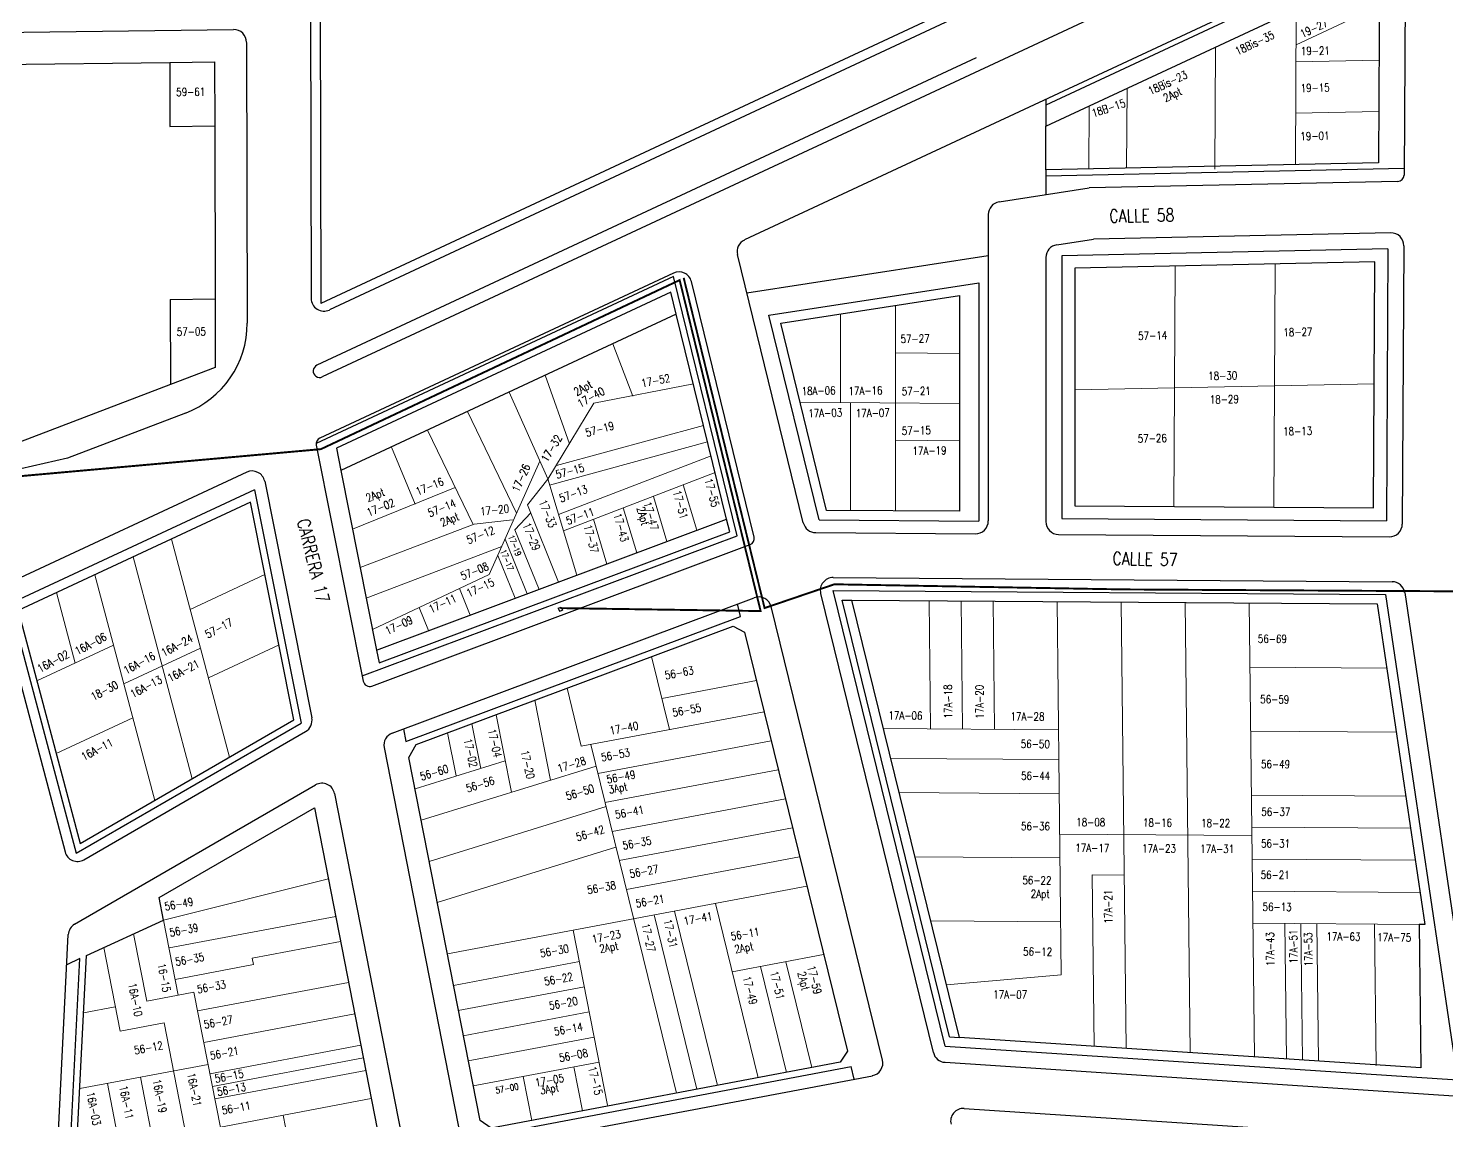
# Model space of a CAD drawing. Header units: millimetres. Extents: x 1022434 to 1024646, y 1272610 to 1274311.
# Drawn here: x 1023321.5 to 1023543.1, y 1273333.9 to 1273504.5 of the extents above; entities that cross this region are included whole.
import ezdxf

# ---------------------------------------------------------------- set-up
doc = ezdxf.new("R2010")
doc.units = ezdxf.units.MM
doc.header["$MEASUREMENT"] = 0
for name, color, linetype, lineweight in [('CAB_AER_500', 3, 'Continuous', 25), ('NOMENCLATURA', 23, 'Continuous', 0), ('Planimetria_Varios', 251, 'Continuous', 0)]:
    doc.layers.add(name, color=color, linetype=linetype, lineweight=lineweight)
doc.layers.add('NOMEN', color=251, linetype='Continuous')
doc.layers.add('PLANIMETRIA', color=8, linetype='Continuous')
doc.styles.add('CALLE', font='simplex.shx', dxfattribs={"width": 0.8, "height": 2})
doc.styles.add('NOMEN', font='simplex.shx', dxfattribs={"width": 0.8, "height": 1.25})

# ---------------------------------------------------------------- blocks, each defined once
blk = doc.blocks.new('CAJA')
for p, q in [((-0.24, 0.25), (-0.24, -0.25)), ((-0.24, 0.25), (0.26, 0.25)), ((0.26, 0.25), (0.26, -0.25)), ((-0.24, -0.25), (0.26, -0.25))]:
    blk.add_line(p, q)

msp = doc.modelspace()

# ---------------------------------------------------------------- linework, layer by layer
at = {"layer": 'CAB_AER_500', "const_width": 0.3}
for points in [[(1023404.63, 1273413.93), (1023435.93, 1273413.47), (1023423.28, 1273465.17), (1023367.24, 1273438.76), (1023300.11, 1273432.73), (1023254.09, 1273432.35), (1023243.21, 1273431.86), (1023195.49, 1273431.04), (1023148.78, 1273430.81)], [(1023492.54, 1273416.85), (1023447.45, 1273417.65), (1023436.55, 1273413.94), (1023423.91, 1273465.53)], [(1023659.85, 1273414.64), (1023598.78, 1273416.25), (1023546.42, 1273416.54), (1023492.54, 1273416.85)]]:
    msp.add_lwpolyline(points, dxfattribs=at)
at = {"layer": 'PLANIMETRIA', "linetype": 'Continuous'}
for p, q in [((1023523.05, 1273522.63), (1023367.46, 1273450.05)), ((1023531.12, 1273516.14), (1023480.49, 1273492.52)), ((1023528.07, 1273515.6), (1023433.41, 1273471.44)), ((1023536.61, 1273510.13), (1023536.45, 1273481.57)), ((1023365.61, 1273507.55), (1023365.72, 1273462.31)), ((1023367.11, 1273508.06), (1023367.23, 1273461.53)), ((1023462.88, 1273506.15), (1023367.23, 1273461.53)), ((1023465.56, 1273505.75), (1023368.57, 1273460.5)), ((1023311.33, 1273503.76), (1023353.6, 1273504.31)), ((1023355.62, 1273502.31), (1023355.73, 1273458.45)), ((1023314.38, 1273498.8), (1023343.63, 1273499.18)), ((1023343.63, 1273499.18), (1023350.63, 1273499.27)), ((1023343.63, 1273499.18), (1023343.66, 1273489.18)), ((1023350.63, 1273499.27), (1023350.66, 1273489.27)), ((1023469.61, 1273499.91), (1023366.62, 1273451.86)), ((1023480.49, 1273493.4), (1023480.49, 1273489.21)), ((1023343.66, 1273489.18), (1023350.66, 1273489.27)), ((1023350.66, 1273489.27), (1023350.72, 1273462.22)), ((1023536.46, 1273482.6), (1023480.49, 1273481.42)), ((1023480.49, 1273482.42), (1023480.49, 1273478.52)), ((1023535.47, 1273480.58), (1023487.24, 1273479.56)), ((1023473.18, 1273477.39), (1023487.24, 1273479.56)), ((1023471.49, 1273475.41), (1023471.49, 1273427.54)), ((1023482.18, 1273470.68), (1023487.94, 1273471.57)), ((1023534.35, 1273472.55), (1023487.94, 1273471.57)), ((1023533.89, 1273470.04), (1023482.99, 1273468.97)), ((1023533.89, 1273470.04), (1023533.67, 1273427.57)), ((1023536.4, 1273470.54), (1023536.16, 1273427.06)), ((1023442.6, 1273427.24), (1023432.31, 1273469.15)), ((1023433.77, 1273463.19), (1023471.49, 1273469.03)), ((1023480.49, 1273468.71), (1023480.49, 1273427.44)), ((1023482.99, 1273468.97), (1023482.99, 1273427.94)), ((1023422.34, 1273465.72), (1023366.5, 1273439.67)), ((1023422.32, 1273466.26), (1023367.07, 1273440.49)), ((1023432.28, 1273425.24), (1023422.34, 1273465.72)), ((1023434.91, 1273425.03), (1023425.11, 1273464.93)), ((1023421.9, 1273463.31), (1023369.66, 1273438.94)), ((1023422.75, 1273459.85), (1023421.9, 1273463.31)), ((1023437.21, 1273459.68), (1023469.99, 1273464.75)), ((1023469.99, 1273464.75), (1023469.99, 1273427.53)), ((1023343.72, 1273462.13), (1023350.72, 1273462.22)), ((1023343.72, 1273462.13), (1023343.76, 1273448.86)), ((1023350.72, 1273462.22), (1023350.75, 1273451.53)), ((1023445.06, 1273427.71), (1023437.21, 1273459.68)), ((1023350.75, 1273451.53), (1023343.76, 1273448.86)), ((1023343.76, 1273448.86), (1023314.9, 1273437.86)), ((1023346.08, 1273444.4), (1023327.64, 1273437.37)), ((1023366.51, 1273439.39), (1023373.86, 1273402.5)), ((1023369.66, 1273438.94), (1023370.36, 1273435.41)), ((1023327.64, 1273437.37), (1023312.36, 1273433.89)), ((1023355.65, 1273435.16), (1023317.93, 1273417.57)), ((1023356.89, 1273432.43), (1023318.67, 1273414.6)), ((1023356.89, 1273432.43), (1023364.15, 1273395.97)), ((1023358.46, 1273433.74), (1023365.82, 1273396.77)), ((1023431.1, 1273425.86), (1023430.62, 1273427.82)), ((1023445.06, 1273427.71), (1023469.99, 1273427.53)), ((1023482.99, 1273427.94), (1023533.67, 1273427.57)), ((1023373.69, 1273403.33), (1023432.28, 1273425.24)), ((1023376.34, 1273405.39), (1023431.1, 1273425.86)), ((1023444.53, 1273425.72), (1023469.48, 1273425.54)), ((1023482.48, 1273425.44), (1023534.15, 1273425.07)), ((1023375.19, 1273401.76), (1023434.28, 1273423.85)), ((1023447.26, 1273418.7), (1023534.56, 1273418.06)), ((1023462.92, 1273344.5), (1023445.31, 1273416.22)), ((1023447.25, 1273416.7), (1023533.54, 1273416.07)), ((1023464.74, 1273345.48), (1023447.25, 1273416.7)), ((1023536.53, 1273416.36), (1023547.86, 1273339.95)), ((1023316.84, 1273415.24), (1023327.28, 1273375.84)), ((1023318.67, 1273414.6), (1023328.99, 1273375.64)), ((1023378.39, 1273394.41), (1023434.93, 1273415.55)), ((1023432.8, 1273412.62), (1023432.32, 1273414.58)), ((1023454.97, 1273343.33), (1023437.58, 1273414.16)), ((1023448.65, 1273415.19), (1023450.2, 1273415.18)), ((1023465.41, 1273346.94), (1023448.65, 1273415.19)), ((1023533.54, 1273416.07), (1023544.79, 1273340.23)), ((1023380.52, 1273393.07), (1023432.8, 1273412.62)), ((1023375.95, 1273407.38), (1023376.34, 1273405.39)), ((1023328.99, 1273375.64), (1023364.15, 1273395.97)), ((1023330.22, 1273374.62), (1023364.86, 1273394.65)), ((1023380.13, 1273395.06), (1023380.52, 1273393.07)), ((1023377.13, 1273392.15), (1023389.14, 1273330.77)), ((1023328.78, 1273364.55), (1023366.4, 1273386.3)), ((1023369.37, 1273384.95), (1023380.29, 1273329.13)), ((1023341.98, 1273368.71), (1023366.24, 1273382.73)), ((1023366.24, 1273382.73), (1023376.47, 1273330.43)), ((1023342.66, 1273365.2), (1023341.98, 1273368.71)), ((1023330.62, 1273359.65), (1023342.66, 1273365.2)), ((1023342.66, 1273365.2), (1023342.66, 1273365.2)), ((1023325.59, 1273319.26), (1023327.79, 1273362.92)), ((1023329.6, 1273359.18), (1023327.55, 1273358.23)), ((1023327.69, 1273321.22), (1023329.6, 1273359.18)), ((1023328.8, 1273323.4), (1023330.62, 1273359.65)), ((1023464.74, 1273345.48), (1023544.79, 1273340.23)), ((1023465.41, 1273346.94), (1023466.98, 1273346.84)), ((1023391.47, 1273329.19), (1023453.4, 1273340.89)), ((1023392.58, 1273331.44), (1023450.07, 1273342.3)), ((1023450.55, 1273340.35), (1023450.07, 1273342.3)), ((1023464.73, 1273342.98), (1023545.75, 1273337.66)), ((1023467.74, 1273335.77), (1023547.67, 1273330.52))]:
    msp.add_line(p, q, dxfattribs=at)
for points in [[(1023532.62, 1273513.53), (1023532.46, 1273483.51), (1023480.49, 1273482.42), (1023480.49, 1273489.21)], [(1023531.68, 1273429.58), (1023531.88, 1273468), (1023484.99, 1273467.01), (1023484.99, 1273429.92)], [(1023466.99, 1273429.05), (1023446.24, 1273429.2), (1023439.06, 1273458.45), (1023466.99, 1273462.77)], [(1023430.62, 1273427.82), (1023422.75, 1273459.85), (1023370.36, 1273435.41), (1023375.95, 1273407.38)], [(1023363.03, 1273396.47), (1023356.26, 1273430.48), (1023319.98, 1273413.56), (1023329.62, 1273377.16)], [(1023539.07, 1273342.11), (1023466.98, 1273346.84), (1023450.2, 1273415.18), (1023532.24, 1273414.58), (1023539.67, 1273364.52), (1023538.81, 1273364.53)], [(1023393.86, 1273332.7), (1023392.1, 1273333.89), (1023381, 1273390.6), (1023382.12, 1273392.6), (1023431.64, 1273411.12), (1023433.4, 1273410.19), (1023449.48, 1273344.73), (1023448.36, 1273342.99)]]:
    msp.add_lwpolyline(points, close=True, dxfattribs=at)
for centre, radius, start, end in [((1023353.62, 1273502.31), 2, 0.1455, 90.7336), ((1023535.45, 1273481.58), 1, 271.2066, 359.6958), ((1023473.49, 1273475.41), 2, 98.7941, 180), ((1023534.4, 1273470.55), 2, 359.6958, 91.2066), ((1023434.25, 1273469.62), 2, 115.0094, 193.7962), ((1023482.49, 1273468.71), 2, 98.7941, 180), ((1023423.17, 1273464.45), 2, 13.7962, 115.0094), ((1023367.72, 1273462.31), 2, 180.1455, 295.0094), ((1023340.73, 1273458.41), 15, 290.8678, 0.1455), ((1023367.04, 1273450.96), 1, 115.0094, 295.0094), ((1023367.49, 1273439.58), 1, 115.0094, 191.2641), ((1023356.5, 1273433.35), 2, 11.2641, 115.0094), ((1023444.54, 1273427.72), 2, 193.7962, 269.5846), ((1023469.49, 1273427.54), 2, 269.5846, 0), ((1023482.49, 1273427.44), 2, 180, 269.5846), ((1023433.93, 1273424.79), 1, 290.5029, 13.7962), ((1023534.16, 1273427.07), 2, 269.5846, 359.6958), ((1023447.25, 1273416.7), 2, 89.5846, 193.7962), ((1023534.55, 1273416.06), 2, 8.4394, 89.5846), ((1023435.63, 1273413.68), 2, 13.7962, 110.5029), ((1023374.84, 1273402.69), 1, 191.2641, 290.5029), ((1023363.86, 1273396.38), 2, 300.032, 11.2641), ((1023379.09, 1273392.54), 2, 110.5029, 191.0705), ((1023367.41, 1273384.57), 2, 11.0705, 120.032), ((1023329.22, 1273376.35), 2, 194.8404, 300.032), ((1023329.78, 1273362.82), 2, 120.032, 177.1167), ((1023453.02, 1273342.86), 2, 280.6966, 13.7962), ((1023464.86, 1273344.97), 2, 193.7962, 266.2459), ((1023467.61, 1273333.77), 2, 86.2459, 193.7962)]:
    msp.add_arc(centre, radius, start, end, dxfattribs=at)
at = {"layer": 'Planimetria_Varios', "linetype": 'Continuous'}
for p, q in [((1023519.59, 1273507.45), (1023519.46, 1273483.24)), ((1023532.59, 1273508), (1023519.56, 1273501.92)), ((1023506.97, 1273501.56), (1023506.87, 1273482.48)), ((1023532.55, 1273499.52), (1023519.55, 1273499.24)), ((1023493.17, 1273495.12), (1023493.1, 1273482.68)), ((1023487.23, 1273492.35), (1023487.18, 1273482.56)), ((1023532.51, 1273491.52), (1023519.5, 1273491.24)), ((1023500.68, 1273467.34), (1023500.48, 1273429.81)), ((1023516.28, 1273467.67), (1023516.08, 1273429.7)), ((1023456.99, 1273461.22), (1023456.99, 1273429.13)), ((1023448.4, 1273459.89), (1023448.4, 1273446.05)), ((1023456.99, 1273453.79), (1023466.99, 1273453.72)), ((1023531.78, 1273448.99), (1023484.99, 1273448.01)), ((1023442.09, 1273446.09), (1023466.99, 1273445.91)), ((1023449.99, 1273446.03), (1023449.99, 1273429.18)), ((1023456.99, 1273440.14), (1023466.99, 1273440.06)), ((1023343.92, 1273424.72), (1023352.95, 1273390.65)), ((1023337.93, 1273421.93), (1023347.11, 1273387.27)), ((1023331.95, 1273419.14), (1023341.28, 1273383.9)), ((1023358.51, 1273419.18), (1023346.83, 1273413.73)), ((1023325.96, 1273416.35), (1023328.88, 1273405.35)), ((1023462.23, 1273415.09), (1023462.46, 1273395.09)), ((1023467.23, 1273415.05), (1023467.46, 1273395.05)), ((1023472.23, 1273415.02), (1023472.46, 1273395.01)), ((1023482.23, 1273414.94), (1023482.9, 1273356.64)), ((1023492.24, 1273414.87), (1023493.03, 1273345.13)), ((1023502.24, 1273414.8), (1023503.04, 1273344.47)), ((1023512.24, 1273414.73), (1023513.05, 1273343.82)), ((1023334.86, 1273408.14), (1023322.89, 1273402.56)), ((1023348.43, 1273407.68), (1023336.46, 1273402.1)), ((1023360.7, 1273408.17), (1023349.67, 1273403.02)), ((1023421.7, 1273394.95), (1023418.9, 1273406.36)), ((1023512.35, 1273404.72), (1023533.73, 1273404.57)), ((1023407.92, 1273392.34), (1023405.69, 1273401.42)), ((1023420.5, 1273399.81), (1023435.27, 1273402.6)), ((1023400.65, 1273399.53), (1023403.09, 1273387.04)), ((1023337.86, 1273396.81), (1023325.89, 1273391.23)), ((1023394.64, 1273397.24), (1023397, 1273385.18)), ((1023407.92, 1273392.34), (1023436.46, 1273397.73)), ((1023387.04, 1273394.44), (1023388.36, 1273387.71)), ((1023390.84, 1273395.86), (1023392.2, 1273388.9)), ((1023455.12, 1273395.14), (1023482.46, 1273394.94)), ((1023512.47, 1273394.72), (1023535.21, 1273394.56)), ((1023422.77, 1273338.16), (1023409.4, 1273392.62)), ((1023410.51, 1273388.09), (1023437.57, 1273393.2)), ((1023381.95, 1273385.72), (1023396.04, 1273390.09)), ((1023456.27, 1273390.45), (1023482.51, 1273390.26)), ((1023382.92, 1273380.79), (1023410.23, 1273389.25)), ((1023411.62, 1273383.56), (1023438.69, 1273388.67)), ((1023457.58, 1273385.12), (1023482.58, 1273384.94)), ((1023384.17, 1273374.37), (1023411.78, 1273382.92)), ((1023412.74, 1273379.03), (1023439.8, 1273384.14)), ((1023512.58, 1273384.72), (1023536.7, 1273384.55)), ((1023413.85, 1273374.49), (1023440.91, 1273379.61)), ((1023482.65, 1273378.61), (1023512.65, 1273378.4)), ((1023512.73, 1273379.72), (1023537.44, 1273379.54)), ((1023385.43, 1273367.96), (1023413.33, 1273376.6)), ((1023414.96, 1273369.96), (1023442.02, 1273375.07)), ((1023460.04, 1273375.1), (1023482.69, 1273374.94)), ((1023512.69, 1273374.72), (1023538.18, 1273374.54)), ((1023487.72, 1273372.27), (1023488.02, 1273345.46)), ((1023487.72, 1273372.27), (1023492.72, 1273372.23)), ((1023368.41, 1273371.63), (1023342.66, 1273365.2)), ((1023387.03, 1273359.9), (1023443.15, 1273370.5)), ((1023512.75, 1273369.72), (1023538.93, 1273369.53)), ((1023435.56, 1273340.57), (1023428.88, 1273367.81)), ((1023342.66, 1273365.2), (1023344.96, 1273353.48)), ((1023369.56, 1273365.76), (1023343.52, 1273360.84)), ((1023425.97, 1273338.76), (1023419.28, 1273365.99)), ((1023429.17, 1273339.37), (1023422.48, 1273366.6)), ((1023337.99, 1273363.05), (1023340.04, 1273352.55)), ((1023406.66, 1273363.61), (1023412.01, 1273336.26)), ((1023462.5, 1273365.08), (1023482.8, 1273364.94)), ((1023512.81, 1273364.72), (1023538.81, 1273364.53)), ((1023517.81, 1273364.68), (1023518.05, 1273343.49)), ((1023520.31, 1273364.67), (1023520.55, 1273343.32)), ((1023522.81, 1273364.65), (1023523.05, 1273343.16)), ((1023531.81, 1273364.56), (1023532.06, 1273342.49)), ((1023333.32, 1273360.89), (1023335.87, 1273347.84)), ((1023370.32, 1273361.84), (1023356.52, 1273359.23)), ((1023356.52, 1273359.23), (1023356.71, 1273358.25)), ((1023387.96, 1273354.99), (1023407.64, 1273358.71)), ((1023431.5, 1273357.11), (1023445.77, 1273359.8)), ((1023443.93, 1273342.15), (1023439.87, 1273358.69)), ((1023356.71, 1273358.25), (1023344.47, 1273355.93)), ((1023439.99, 1273341.41), (1023435.93, 1273357.95)), ((1023464.96, 1273355.07), (1023482.9, 1273356.64)), ((1023371.57, 1273355.46), (1023347.99, 1273351)), ((1023388.7, 1273351.06), (1023408.41, 1273354.78)), ((1023347.41, 1273353.95), (1023340.04, 1273352.55)), ((1023347.41, 1273353.95), (1023352.89, 1273325.98)), ((1023335.13, 1273351.63), (1023330.17, 1273350.69)), ((1023372.53, 1273350.55), (1023348.95, 1273346.09)), ((1023389.45, 1273347.13), (1023409.17, 1273350.86)), ((1023342.75, 1273349.14), (1023335.87, 1273347.84)), ((1023342.75, 1273349.14), (1023347.48, 1273324.95)), ((1023373.49, 1273345.64), (1023349.91, 1273341.19)), ((1023390.27, 1273343.21), (1023409.94, 1273346.93)), ((1023373.88, 1273343.68), (1023350.29, 1273339.22)), ((1023349.62, 1273342.66), (1023329.58, 1273338.87)), ((1023374.26, 1273341.72), (1023350.68, 1273337.26)), ((1023391.04, 1273339.29), (1023410.71, 1273343)), ((1023406.74, 1273342.25), (1023408.08, 1273335.38)), ((1023333.9, 1273339.69), (1023337.16, 1273323.01)), ((1023339.06, 1273340.66), (1023342.32, 1273323.98)), ((1023398.82, 1273340.76), (1023400.17, 1273333.89)), ((1023375.12, 1273337.3), (1023351.54, 1273332.85)), ((1023361.37, 1273334.7), (1023362.71, 1273327.83))]:
    msp.add_line(p, q, dxfattribs=at)
at = {"layer": 'Planimetria_Varios'}
for p, q in [((1023415.96, 1273447.05), (1023412.82, 1273455.21)), ((1023402.3, 1273450.3), (1023406.1, 1273439.6)), ((1023396.65, 1273447.67), (1023402.67, 1273434.15)), ((1023425.43, 1273448.94), (1023409.9, 1273445.96)), ((1023409.9, 1273445.96), (1023402.67, 1273434.07)), ((1023390.13, 1273444.63), (1023397.82, 1273428.78)), ((1023383.9, 1273441.72), (1023391.04, 1273427)), ((1023404.02, 1273436.19), (1023427.02, 1273442.47)), ((1023378.26, 1273439.09), (1023381.96, 1273430.18)), ((1023402.97, 1273433.14), (1023427.65, 1273439.89)), ((1023401.42, 1273436.89), (1023393.54, 1273419.16)), ((1023428.19, 1273437.7), (1023404.35, 1273428.57)), ((1023402.67, 1273434.07), (1023399.51, 1273430.06)), ((1023402.67, 1273434.15), (1023407.21, 1273419.07)), ((1023428.83, 1273435.09), (1023405.14, 1273426.02)), ((1023388.21, 1273432.79), (1023372.18, 1273426.28)), ((1023423.85, 1273433.19), (1023425.99, 1273426.09)), ((1023399.51, 1273430.06), (1023404.35, 1273418)), ((1023414.48, 1273429.6), (1023416.6, 1273422.58)), ((1023419.17, 1273431.39), (1023421.29, 1273424.33)), ((1023397.19, 1273427.71), (1023391.19, 1273427.03)), ((1023397.56, 1273426.16), (1023400.01, 1273428.8)), ((1023409.8, 1273427.81), (1023411.91, 1273420.82)), ((1023391.19, 1273427.03), (1023373.38, 1273420.25)), ((1023401.33, 1273416.83), (1023397.56, 1273426.16)), ((1023395.49, 1273423.55), (1023374.33, 1273415.49)), ((1023399.45, 1273416.16), (1023396, 1273424.69)), ((1023397.57, 1273415.46), (1023394.87, 1273422.15)), ((1023393.54, 1273419.16), (1023375.3, 1273410.6)), ((1023390.58, 1273412.85), (1023388.9, 1273416.98)), ((1023384.06, 1273410.41), (1023382.6, 1273414.02))]:
    msp.add_line(p, q, dxfattribs=at)

# ---------------------------------------------------------------- block references
at = {"layer": 'PLANIMETRIA', "linetype": 'Continuous', "rotation": 21.02131004026943}
msp.add_blockref('CAJA', (1023404.64, 1273413.75), dxfattribs=at)

# ---------------------------------------------------------------- texts
at = {"layer": 'NOMEN', "linetype": 'Continuous', "style": 'NOMEN', "width": 0.8}
for s, height, rotation, p in [('19-27', 1.25, 25.0094, (1023520.56, 1273502.99)), ('18Bis-35', 1.25, 25.0094, (1023510.42, 1273500.27)), ('19-21', 1.25, 1.2066, (1023520.32, 1273500.32)), ('18Bis-23', 1.25, 25.0094, (1023496.84, 1273494.06)), ('59-61', 1.25, 0.7336, (1023344.64, 1273493.92)), ('2Apt', 1.25, 25.0094, (1023499.18, 1273492.96)), ('19-15', 1.25, 1.2066, (1023520.29, 1273494.54)), ('18B-15', 1.25, 18.4144, (1023487.9, 1273490.59)), ('19-01', 1.25, 1.2066, (1023520.25, 1273487.02)), ('57-05', 1.25, 0.7336, (1023344.74, 1273456.47)), ('57-27', 1.25, 1.2066, (1023457.8, 1273455.34)), ('57-14', 1.25, 1.2066, (1023494.91, 1273455.83)), ('18-27', 1.25, 1.2066, (1023517.59, 1273456.38)), ('2Apt', 1.25, 29.2825, (1023407.19, 1273447.04)), ('17-52', 1.25, 10.8622, (1023417.41, 1273448.43)), ('18-30', 1.25, 1.2066, (1023505.85, 1273449.56)), ('17-40', 1.25, 29.2825, (1023407.76, 1273445.21)), ('18A-06', 1.25, 1.2066, (1023442.34, 1273447.21)), ('17A-16', 1.25, 1.2066, (1023449.66, 1273447.21)), ('57-21', 1.25, 1.2066, (1023457.99, 1273447.16)), ('18-29', 1.25, 1.2066, (1023506.1, 1273445.88)), ('17A-03', 1.25, 1.2066, (1023443.38, 1273443.74)), ('17A-07', 1.25, 1.2066, (1023450.8, 1273443.74)), ('57-19', 1.25, 15.2826, (1023408.77, 1273440.69)), ('17-32', 1.25, 58.6897, (1023402.62, 1273436.63)), ('57-15', 1.25, 1.2066, (1023457.99, 1273441)), ('57-26', 1.25, 1.2066, (1023494.85, 1273439.78)), ('18-13', 1.25, 1.2066, (1023517.55, 1273440.9)), ('17A-19', 1.25, 1.2066, (1023459.66, 1273437.84)), ('17-26', 1.25, 66.0264, (1023398.15, 1273431.94)), ('57-15', 1.25, 15.2826, (1023404.12, 1273434.14)), ('17-16', 1.25, 22.0987, (1023382.35, 1273431.51)), ('17-55', 1.25, 285.2826, (1023427.13, 1273433.99)), ('2Apt', 1.25, 22.0987, (1023374.59, 1273430.47)), ('57-13', 1.25, 20.4728, (1023404.76, 1273430.42)), ('17-51', 1.25, 285.2826, (1023422.22, 1273432.11)), ('17-02', 1.25, 22.0987, (1023374.71, 1273428.23)), ('57-14', 1.25, 22.0987, (1023384.26, 1273428.13)), ('17-20', 1.25, 6.432, (1023392.19, 1273428.38)), ('17-33', 1.25, 291.8548, (1023401.26, 1273430.57)), ('57-11', 1.25, 20.4728, (1023405.82, 1273426.91)), ('2Apt', 1.25, 285.2826, (1023416.57, 1273429.58)), ('17-47', 1.25, 285.2826, (1023417.6, 1273430.34)), ('2Apt', 1.25, 22.0987, (1023386.21, 1273426.64)), ('17-43', 1.25, 285.2826, (1023412.93, 1273428.55)), ('57-12', 1.25, 22.0987, (1023390.31, 1273423.91)), ('17-19', 0.938, 291.8548, (1023396.46, 1273425.12)), ('17-29', 1.25, 291.8548, (1023398.73, 1273426.98)), ('17-37', 1.25, 285.2826, (1023408.26, 1273426.77)), ('17-17', 0.938, 291.8548, (1023395.24, 1273422.84)), ('57-08', 1.25, 22.0987, (1023389.37, 1273418.28)), ('17-15', 1.25, 25.1321, (1023390.36, 1273415.61)), ('17-11', 1.25, 25.1321, (1023384.45, 1273413.11)), ('57-17', 1.25, 28.0229, (1023349.58, 1273409.16)), ('17-09', 1.25, 25.1321, (1023377.63, 1273409.72)), ('16A-06', 1.25, 28.0229, (1023329.23, 1273406.55)), ('16A-24', 1.25, 28.0229, (1023342.72, 1273406.3)), ('56-69', 1.25, 359.5846, (1023513.59, 1273408.52)), ('16A-02', 1.25, 28.0229, (1023323.37, 1273403.82)), ('16A-16', 1.25, 28.0229, (1023336.82, 1273403.55)), ('16A-21', 1.25, 28.0229, (1023343.71, 1273402.35)), ('16A-13', 1.25, 28.0229, (1023337.89, 1273399.85)), ('56-63', 1.25, 10.6966, (1023421.1, 1273402.79)), ('18-30', 1.25, 28.0229, (1023331.72, 1273399.42)), ('17A-18', 1.25, 90.6522, (1023465.87, 1273396.69)), ('17A-20', 1.25, 90.6522, (1023470.78, 1273396.65)), ('56-55', 1.25, 10.6966, (1023422.28, 1273396.96)), ('56-59', 1.25, 359.5846, (1023513.96, 1273399.07)), ('17A-06', 1.25, 359.5846, (1023455.89, 1273396.54)), ('17A-28', 1.25, 359.5846, (1023474.95, 1273396.4)), ('17-04', 1.25, 282.5011, (1023393.3, 1273394.92)), ('17-40', 1.25, 10.6966, (1023412.47, 1273394.15)), ('16A-11', 1.25, 28.0229, (1023330.23, 1273390.05)), ('17-02', 1.25, 282.5011, (1023389.53, 1273393.39)), ('56-53', 1.25, 10.6966, (1023411.13, 1273389.96)), ('56-50', 1.25, 359.5846, (1023476.56, 1273392.1)), ('17-20', 1.25, 282.5011, (1023398.44, 1273391.58)), ('17-28', 1.25, 17.2128, (1023404.42, 1273388.23)), ('56-49', 1.25, 359.5846, (1023514.08, 1273388.95)), ('56-60', 1.25, 17.2128, (1023382.96, 1273386.97)), ('56-56', 1.25, 17.2128, (1023390.14, 1273385.12)), ('56-49', 1.25, 10.6966, (1023412, 1273386.53)), ('56-44', 1.25, 359.5846, (1023476.61, 1273387.12)), ('56-50', 1.25, 17.2128, (1023405.73, 1273383.91)), ('3Apt', 1.25, 10.6966, (1023412.31, 1273384.94)), ('56-41', 1.25, 10.6966, (1023413.32, 1273381.02)), ('18-08', 1.25, 359.5846, (1023485.22, 1273379.88)), ('18-16', 1.25, 359.5846, (1023495.65, 1273379.8)), ('18-22', 1.25, 359.5846, (1023504.73, 1273379.73)), ('56-37', 1.25, 359.5846, (1023514.13, 1273381.49)), ('56-42', 1.25, 17.2128, (1023407.31, 1273377.5)), ('56-36', 1.25, 359.5846, (1023476.59, 1273379.25)), ('56-35', 1.25, 10.6966, (1023414.5, 1273376.2)), ('17A-17', 1.25, 359.5846, (1023485.08, 1273375.86)), ('17A-23', 1.25, 359.5846, (1023495.5, 1273375.78)), ('17A-31', 1.25, 359.5846, (1023504.58, 1273375.72)), ('56-31', 1.25, 359.5846, (1023514.09, 1273376.55)), ('56-27', 1.25, 10.6966, (1023415.59, 1273371.77)), ('56-22', 1.25, 359.5846, (1023476.81, 1273370.8)), ('56-21', 1.25, 359.5846, (1023514.03, 1273371.65)), ('56-38', 1.25, 10.6966, (1023408.95, 1273369.24)), ('2Apt', 1.25, 359.5846, (1023478.12, 1273368.67)), ('56-49', 1.25, 10.6966, (1023342.94, 1273366.68)), ('56-21', 1.25, 10.6966, (1023416.54, 1273367.14)), ('17A-21', 1.25, 90.6522, (1023490.88, 1273364.65)), ('56-13', 1.25, 359.5846, (1023514.33, 1273366.64)), ('17-41', 1.25, 10.6966, (1023424.04, 1273364.41)), ('56-39', 1.25, 10.6966, (1023343.73, 1273362.61)), ('17-23', 1.25, 10.6966, (1023409.72, 1273361.6)), ('17-27', 1.25, 282.488, (1023417.31, 1273364.53)), ('17-31', 1.25, 282.488, (1023420.76, 1273365.18)), ('56-11', 1.25, 10.6966, (1023431.38, 1273361.99)), ('17A-43', 1.25, 90.6522, (1023516.18, 1273358.01)), ('17A-51', 1.25, 90.6522, (1023519.81, 1273358.41)), ('17A-53', 1.25, 90.6522, (1023522.13, 1273357.96)), ('17A-63', 1.25, 359.5846, (1023524.3, 1273362.01)), ('17A-75', 1.25, 359.5846, (1023532.24, 1273361.89)), ('56-30', 1.25, 10.6966, (1023401.6, 1273359.35)), ('2Apt', 1.25, 10.6966, (1023410.89, 1273360.05)), ('2Apt', 1.25, 10.6966, (1023431.97, 1273359.98)), ('56-12', 1.25, 359.5846, (1023476.93, 1273359.66)), ('56-35', 1.25, 10.6966, (1023344.63, 1273358.03)), ('16-15', 1.25, 280.6966, (1023341.72, 1273358.31)), ('56-22', 1.25, 10.6966, (1023402.25, 1273354.96)), ('17-51', 1.25, 283.7962, (1023437.39, 1273357.07)), ('2Apt', 1.25, 283.7962, (1023441.69, 1273356.99)), ('17-59', 1.25, 283.7962, (1023443.2, 1273357.91)), ('16A-10', 1.25, 280.6966, (1023337.15, 1273355.25)), ('56-33', 1.25, 10.6966, (1023348.02, 1273353.73)), ('17-49', 1.25, 283.7962, (1023433.14, 1273356.27)), ('17A-07', 1.25, 359.5846, (1023472.25, 1273352.96)), ('56-20', 1.25, 10.6966, (1023403, 1273351.16)), ('56-27', 1.25, 10.6966, (1023349.1, 1273348.23)), ('56-14', 1.25, 10.6966, (1023403.78, 1273347.14)), ('56-12', 1.25, 10.6966, (1023338.2, 1273344.21)), ('56-21', 1.25, 10.6966, (1023350.05, 1273343.37)), ('56-08', 1.25, 10.6966, (1023404.59, 1273343.03)), ('16A-21', 1.25, 281.0705, (1023346.35, 1273341.2)), ('56-15', 1.25, 10.6966, (1023350.81, 1273339.78)), ('17-05', 1.25, 10.062, (1023400.83, 1273339.16)), ('17-15', 1.25, 283.7962, (1023408.97, 1273342.17)), ('16A-11', 1.25, 281.0705, (1023335.76, 1273339.21)), ('16A-19', 1.25, 281.0705, (1023340.95, 1273340.19)), ('56-13', 1.25, 10.6966, (1023351.16, 1273337.72)), ('57-00', 1, 10.5843, (1023394.62, 1273338.08)), ('3Apt', 1.25, 10.062, (1023401.58, 1273337.96)), ('16A-03', 1.25, 281.0705, (1023330.63, 1273338.24)), ('56-11', 1.25, 10.6966, (1023351.9, 1273334.83))]:
    msp.add_text(s, height=height, rotation=rotation, dxfattribs=at).set_placement(p)
at = {"layer": 'NOMENCLATURA', "linetype": 'Continuous', "style": 'CALLE', "width": 0.8}
for s, rotation, p in [('CALLE 58', 1.0408, (1023490.42, 1273474.17)), ('CARRERA 17', 283.8104, (1023363.49, 1273427.57)), ('CALLE 57', 358.728, (1023490.88, 1273420.71))]:
    msp.add_text(s, height=2, rotation=rotation, dxfattribs=at).set_placement(p)

doc.saveas('drawing.dxf')
